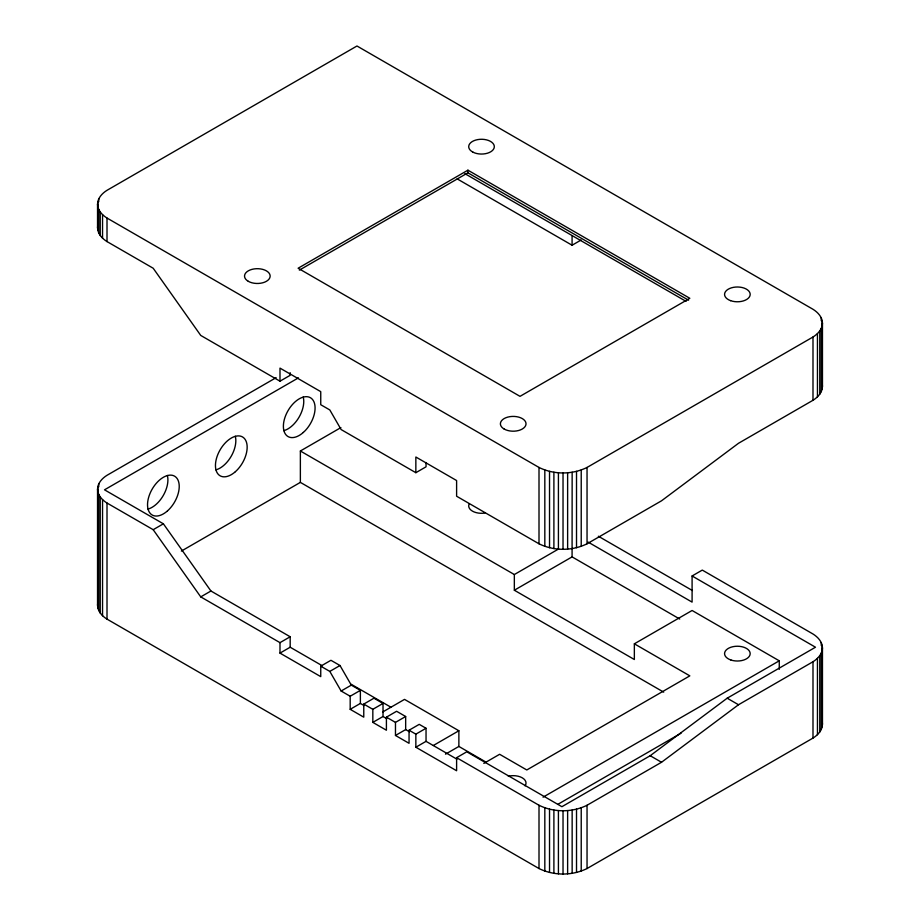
<?xml version="1.0" encoding="UTF-8"?>
<svg xmlns="http://www.w3.org/2000/svg" width="920" height="920" viewBox="0 0 920 920"><rect width="100%" height="100%" fill="white"/><g stroke="black" fill="none" stroke-linecap="round" stroke-linejoin="round"><path stroke-width="1.38" d="M290.18 372.692L290.18 375.303L279.99 381.19L200.744 335.432L153.191 268.237L107.007 241.58C102.154 238.567 97.623 233.761 97.543 227.711L97.543 204.183C97.623 198.133 102.154 193.327 107.007 190.314L356.971 46L812.992 309.281C817.845 312.294 822.376 317.101 822.457 323.138L822.457 386.411C822.376 392.46 817.845 397.267 812.992 400.28L738.507 443.279L661.526 500.802L587.04 543.8C572.217 551.126 553.828 551.126 539.005 543.8L456.607 496.225L456.607 480.539L415.851 457.01L415.851 472.696L426.041 466.808L426.041 462.53M97.543 227.711L97.842 225.055M588.167 542.121L692.093 602.117L692.093 575.977L702.282 570.089L812.992 634.006C817.845 637.019 822.376 641.827 822.457 647.875L822.457 724.224C822.376 730.261 817.845 735.068 812.992 738.081L587.04 868.537C572.217 875.863 553.828 875.863 539.005 868.537L107.007 619.125C102.154 616.112 97.623 611.306 97.543 605.256L97.543 489.175C97.623 483.126 102.154 478.319 107.007 475.306L276.138 377.66M97.543 605.256L97.842 602.6M822.457 323.138C822.376 329.188 817.845 333.994 812.992 337.007L587.04 467.452C572.217 474.789 553.828 474.789 539.005 467.452L107.007 218.052C102.154 215.027 97.623 210.231 97.543 204.183M822.457 647.875C822.376 653.924 817.845 658.72 812.992 661.744L738.507 704.743L661.526 762.266L587.04 805.264C572.217 812.59 553.828 812.59 539.005 805.264L456.607 757.689L456.607 770.753L415.851 747.224L415.851 734.148L426.041 728.272L426.041 741.347L456.918 759.172M456.607 757.689L466.796 751.801L561.89 806.702L650.198 755.722L727.191 698.199L815.488 647.22L692.093 575.977M467.923 170.189L298.103 268.237L520.007 396.347L689.827 298.298L467.923 170.189L467.923 172.81L688.585 300.207M299.345 270.135L467.923 172.81M298.436 377.855L104.512 489.819L163.38 523.813L210.933 591.008L290.18 636.766L290.18 647.22L322.287 665.758M457.136 178.859L572.079 245.226L581.141 240.005M97.543 489.175C97.623 495.213 102.154 500.02 107.007 503.033L153.191 529.69L163.38 523.813M663.699 692.139L300.368 482.379L300.368 450.995L340.906 427.593M181.367 551.08L300.368 482.379M153.191 529.69L200.744 596.884L210.933 591.008M200.744 596.884L279.99 642.643L290.18 636.766M279.99 642.643L279.99 653.108L290.18 647.22M279.99 653.108L320.747 676.637L320.747 666.172L330.935 660.295L339.997 665.516L351.313 685.135L360.375 690.356L360.375 703.432L350.186 709.32L350.186 696.244L360.375 690.356M320.747 666.172L329.808 671.404L339.997 665.516M300.368 450.995L514.337 574.54L558.566 548.998M514.337 574.54L514.337 590.226L572.079 556.887L572.148 472.224M329.808 671.404L341.124 691.012L351.313 685.135M350.186 709.32L363.768 717.163L363.768 704.087L373.957 698.199L383.019 703.432L383.019 716.507L372.83 722.384L372.83 709.32L383.019 703.432M382.639 712.022L404.524 699.384L458.873 730.756L458.873 746.442L486.036 762.128M372.83 722.384L386.411 730.227L386.411 717.163L396.6 711.275L405.662 716.507L405.662 729.583L395.473 735.459L395.473 722.384L405.662 716.507M395.473 735.459L409.055 743.303L409.055 730.227L419.244 724.35L426.041 728.272M415.851 747.224L426.041 741.347M433.331 745.499L458.873 730.756M514.337 590.226L634.351 659.513L634.351 643.816L692.093 610.489L779.263 660.813L779.263 669.369M445.487 754.17L458.873 746.442M483.816 763.416L499.629 754.285L526.792 769.971L689.827 675.855L634.351 643.816M543.064 797.18L779.263 660.813M557.991 804.252L681.053 733.206M464.818 173.627L686.09 301.38M598.356 536.233L692.38 590.525M572.079 556.887L679.719 619.033M415.851 472.696L341.124 429.559L329.808 409.94L320.747 404.719L320.747 391.644L279.99 368.115L279.99 381.19M727.191 698.199L738.507 704.743M650.198 755.722L661.526 762.266M351.313 684.342L390.908 707.204M341.124 691.012L350.186 696.244M363.768 704.087L372.83 709.32M386.411 717.163L395.473 722.384M409.055 730.227L415.851 734.148M360.375 703.432L364.078 705.571M383.019 716.507L386.722 718.646M405.662 729.583L409.365 731.722M822.158 383.755L822.457 386.411M822.158 721.567L822.457 724.224M822.158 320.482L822.158 389.068M822.158 645.219L822.158 726.88M821.249 317.872L821.249 320.689M821.249 328.417L821.249 391.69M821.249 642.608L821.249 645.426M821.249 653.143L821.249 729.491M819.766 330.935L819.766 394.209M819.766 655.661L819.766 732.009M817.454 333.649L817.454 396.922M817.454 658.386L817.454 734.723M812.992 337.007L812.992 400.28M812.992 661.744L812.992 738.081M587.04 467.452L587.04 543.8M587.04 805.264L587.04 868.537M581.221 470.028L581.221 546.376M581.221 807.841L581.221 871.113M576.518 471.373L576.518 547.722M576.518 809.174L576.518 872.447M572.079 235.543L572.079 245.226M572.148 810.037L572.148 873.31M567.628 472.753L567.628 549.091M567.628 810.554L567.628 873.827M563.028 472.926L563.028 549.263M563.028 810.727L563.028 874M558.417 472.753L558.417 549.091M558.417 810.554L558.417 873.827M553.897 472.224L553.897 548.573M553.897 810.037L553.897 873.31M549.528 471.373L549.528 547.722M549.528 809.174L549.528 872.447M544.824 470.028L544.824 546.376M544.824 807.841L544.824 871.113M539.005 467.452L539.005 543.8M539.005 805.264L539.005 868.537M107.007 218.052L107.007 241.58M107.007 503.033L107.007 619.125M102.545 214.693L102.545 238.222M102.545 499.675L102.545 615.768M100.234 211.968L100.234 235.508M100.234 496.961L100.234 613.053M98.751 198.915L98.751 201.675M98.751 209.449L98.751 232.978M98.751 483.897L98.751 486.772M98.751 494.442L98.751 610.523M97.842 201.526L97.842 230.368M97.842 486.507L97.842 607.913M303.221 397.026A22.413 12.937 -60 0 1 283.808 430.652M235.29 436.241A22.413 12.937 -60 0 1 215.878 469.867M167.371 475.467A22.413 12.937 -60 0 1 147.959 509.082M508.3 776.216A12.811 7.394 0 0 1 522.261 777.814A12.811 7.394 0 0 1 525.055 785.864M484.828 513.049A12.811 7.394 0 0 1 469.142 503.987M730.974 660.031A12.811 7.394 0 0 0 750.179 653.625A12.811 7.394 0 0 0 730.974 647.22A12.811 7.394 0 0 0 730.974 660.031M303.335 432.446A22.413 12.937 -60 0 0 310.442 397.728A22.413 12.937 -60 0 0 283.923 421.245A22.413 12.937 -60 0 0 303.335 432.446M235.405 471.672A22.413 12.937 -60 0 0 242.512 436.942A22.413 12.937 -60 0 0 215.993 460.46A22.413 12.937 -60 0 0 235.405 471.672M167.486 510.887A22.413 12.937 -60 0 0 174.581 476.169A22.413 12.937 -60 0 0 148.074 499.675A22.413 12.937 -60 0 0 167.486 510.887M248.285 281.313A12.811 7.394 0 0 0 269.721 277.989A12.811 7.394 0 0 0 254.035 268.939A12.811 7.394 0 0 0 248.285 281.313M504.148 429.03A12.811 7.394 0 0 0 525.584 425.718A12.811 7.394 0 0 0 509.898 416.656A12.811 7.394 0 0 0 504.148 429.03M730.583 300.656A12.811 7.394 0 0 0 750.179 294.641A12.811 7.394 0 0 0 731.365 287.856A12.811 7.394 0 0 0 730.583 300.656M472.903 152.133A12.811 7.394 0 0 0 494.028 148.235A12.811 7.394 0 0 0 477.606 139.621A12.811 7.394 0 0 0 472.903 152.133"/></g></svg>
